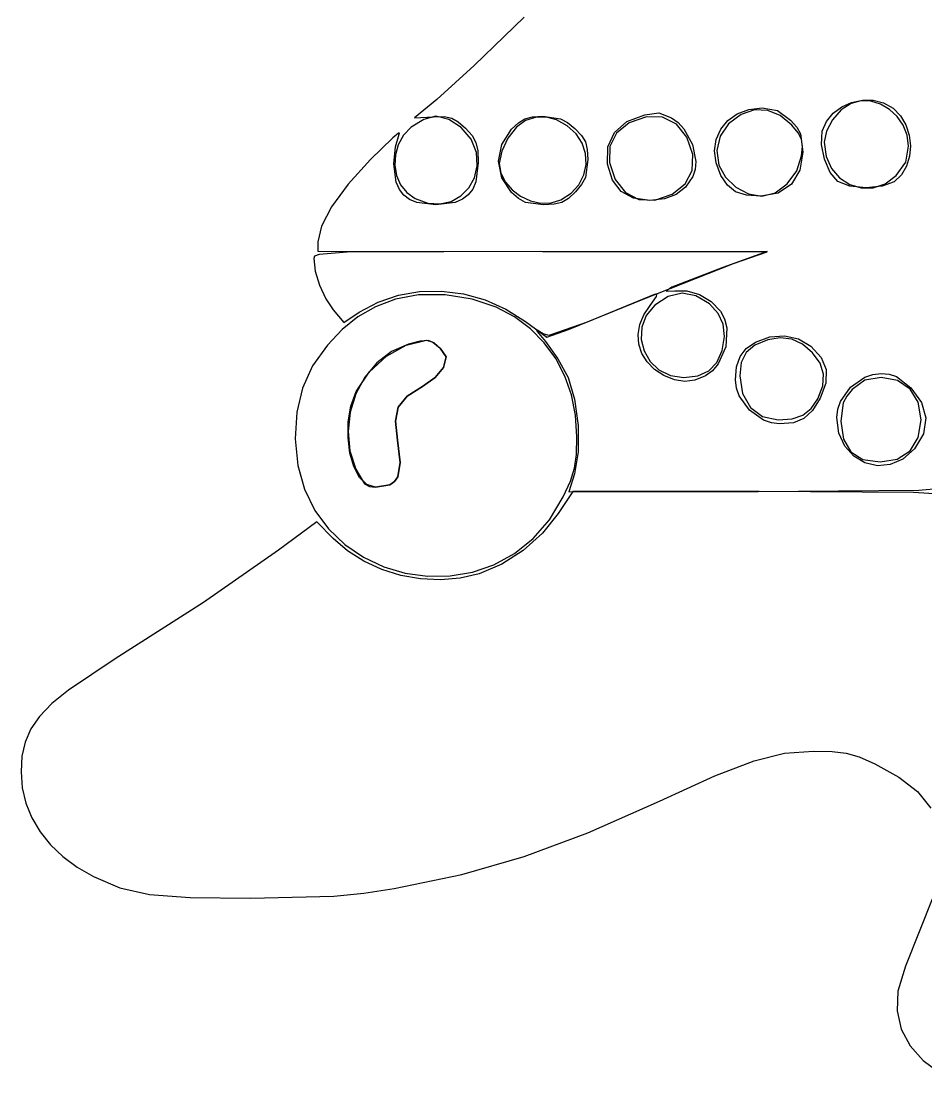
# Model space of a CAD drawing. Extents: x 36 to 317, y 11 to 342.
# Drawn here: x 36.2 to 111.9, y 20.5 to 108.5 of the extents above; entities that cross this region are included whole.
import ezdxf

# ---------------------------------------------------------------- set-up
doc = ezdxf.new("R2010")
doc.units = 0

msp = doc.modelspace()

# ---------------------------------------------------------------- linework, layer by layer
at = {"layer": 'Layer 1'}
for p, q in [((78.276543, 108.835161), (74.113691, 104.791862)), ((74.113691, 104.791862), (70.976464, 101.954403)), ((70.976464, 101.954403), (69.104271, 100.396888)), ((97.06614, 101.103384), (98.187642, 101.237205)), ((98.187642, 101.237205), (99.469417, 101.024039)), ((104.116611, 100.7933), (104.83722, 101.330123)), ((105.6175, 101.619969), (104.790026, 101.072232)), ((104.83722, 101.330123), (105.670902, 101.703137)), ((106.441883, 101.830016), (105.6175, 101.619969)), ((105.670902, 101.703137), (106.567273, 101.895869)), ((107.275964, 101.797179), (106.441883, 101.830016)), ((106.567273, 101.895869), (107.475951, 101.891851)), ((108.082877, 101.548947), (107.275964, 101.797179)), ((107.475951, 101.891851), (108.346554, 101.674611)), ((108.825751, 101.112807), (108.082877, 101.548947)), ((108.346554, 101.674611), (109.128699, 101.22768)), ((69.104271, 100.396888), (70.712233, 100.495666)), ((70.908378, 100.541174), (69.884175, 100.279457)), ((70.712233, 100.495666), (71.584995, 100.509804)), ((71.985073, 100.279385), (70.908378, 100.541174)), ((71.584995, 100.509804), (72.223005, 100.3897)), ((72.223005, 100.3897), (72.772115, 100.082866)), ((78.352655, 100.335019), (78.988014, 100.498108)), ((79.320882, 100.449259), (78.407027, 100.178165)), ((78.988014, 100.498108), (79.831898, 100.541174)), ((80.157379, 100.471809), (79.320882, 100.449259)), ((79.831898, 100.541174), (81.31846, 100.335063)), ((80.987064, 100.236853), (80.157379, 100.471809)), ((86.868424, 100.096938), (88.370889, 100.658296)), ((88.507017, 100.498989), (87.056791, 99.991193)), ((88.370889, 100.658296), (89.558957, 100.816385)), ((89.863581, 100.450466), (88.507017, 100.498989)), ((89.558957, 100.816385), (90.605738, 100.394771)), ((91.026337, 99.870593), (89.863581, 100.450466)), ((90.605738, 100.394771), (91.156639, 100.013708)), ((95.31212, 100.180996), (96.100883, 100.740317)), ((96.421636, 100.69181), (95.379491, 99.914133)), ((96.100883, 100.740317), (97.06614, 101.103384)), ((97.551589, 101.063677), (96.421636, 100.69181)), ((98.652472, 101.033343), (97.551589, 101.063677)), ((99.699974, 100.605936), (98.652472, 101.033343)), ((99.469417, 101.024039), (100.568894, 100.21556)), ((100.669788, 99.786582), (99.699974, 100.605936)), ((103.559457, 100.109137), (104.116611, 100.7933)), ((104.790026, 101.072232), (104.068187, 100.244267)), ((109.46772, 100.516246), (108.825751, 101.112807)), ((109.128699, 101.22768), (109.753101, 100.587761)), ((109.971916, 99.786753), (109.46772, 100.516246)), ((109.753101, 100.587761), (110.204441, 99.816992)), ((68.830868, 99.638062), (68.19528, 98.951432)), ((69.884175, 100.279457), (68.830868, 99.638062)), ((73.015565, 99.590922), (71.985073, 100.279385)), ((72.772115, 100.082866), (73.378177, 99.536815)), ((73.837367, 98.621141), (73.015565, 99.590922)), ((73.378177, 99.536815), (73.923147, 98.925506)), ((77.638792, 99.621443), (76.928138, 98.698306)), ((77.223457, 99.445446), (77.804808, 100.001076)), ((78.407027, 100.178165), (77.638792, 99.621443)), ((77.804808, 100.001076), (78.352655, 100.335019)), ((81.880479, 99.735429), (80.987064, 100.236853)), ((81.31846, 100.335063), (81.903239, 100.021466)), ((82.634236, 99.069514), (81.880479, 99.735429)), ((81.903239, 100.021466), (82.512658, 99.517765)), ((82.512658, 99.517765), (83.068288, 98.936414)), ((85.825904, 99.192151), (86.868424, 100.096938)), ((87.056791, 99.991193), (86.010986, 99.132372)), ((91.895141, 98.78434), (91.026337, 99.870593)), ((91.156639, 100.013708), (91.640568, 99.494482)), ((91.640568, 99.494482), (92.354458, 98.186469)), ((95.379491, 99.914133), (94.688482, 98.87174)), ((94.720099, 99.45841), (95.31212, 100.180996)), ((100.568894, 100.21556), (101.08616, 99.63077)), ((101.187452, 99.159326), (100.669788, 99.786582)), ((101.08616, 99.63077), (101.401053, 99.066518)), ((103.21614, 99.294104), (103.559457, 100.109137)), ((104.068187, 100.244267), (103.557618, 99.288972)), ((110.30147, 98.951815), (109.971916, 99.786753)), ((110.204441, 99.816992), (110.481932, 98.962062)), ((67.301091, 98.738037), (65.423738, 96.914263)), ((67.772893, 99.112655), (67.301091, 98.738037)), ((67.519681, 97.982652), (67.828273, 99.036223)), ((68.19528, 98.951432), (67.758704, 98.159283)), ((67.857566, 99.135173), (67.772893, 99.112655)), ((67.828273, 99.036223), (67.857566, 99.135173)), ((74.287991, 97.515397), (73.837367, 98.621141)), ((73.923147, 98.925506), (74.244644, 98.343102)), ((76.928138, 98.698306), (76.405536, 97.620453)), ((76.405668, 98.168378), (77.223457, 99.445446)), ((83.146048, 98.280027), (82.634236, 99.069514)), ((83.068288, 98.936414), (83.402231, 98.388567)), ((85.277296, 97.988913), (85.825904, 99.192151)), ((86.010986, 99.132372), (85.457869, 98.00298)), ((92.389422, 97.327504), (91.895141, 98.78434)), ((94.207281, 97.655406), (94.34507, 98.60555)), ((94.34507, 98.60555), (94.720099, 99.45841)), ((94.688482, 98.87174), (94.398118, 97.677344)), ((101.466229, 98.616902), (101.187452, 99.159326)), ((101.401053, 99.066518), (101.600064, 97.542561)), ((101.550603, 98.019644), (101.466229, 98.616902)), ((103.155258, 98.18745), (103.21614, 99.294104)), ((103.557618, 99.288972), (103.363954, 98.359242)), ((110.419514, 98.03892), (110.30147, 98.951815)), ((110.481932, 98.962062), (110.58479, 98.069655)), ((67.387301, 96.556546), (67.519681, 97.982652)), ((67.758704, 98.159283), (67.518607, 97.305453)), ((74.244644, 98.343102), (74.397402, 97.64124)), ((76.134475, 96.767949), (76.405668, 98.168378)), ((83.419834, 97.413256), (83.146048, 98.280027)), ((83.402231, 98.388567), (83.56532, 97.753208)), ((83.56532, 97.753208), (83.608386, 96.909324)), ((85.256565, 96.532205), (85.277296, 97.988913)), ((85.457869, 98.00298), (85.416257, 96.680509)), ((92.354458, 98.186469), (92.641311, 96.760584)), ((101.485058, 97.227883), (101.550603, 98.019644)), ((103.402186, 96.950159), (103.155258, 98.18745)), ((103.363954, 98.359242), (103.528127, 97.175821)), ((110.204364, 96.690073), (110.419514, 98.03892)), ((110.58479, 98.069655), (110.51223, 97.18646)), ((65.423738, 96.914263), (63.559334, 94.843291)), ((67.518607, 97.305453), (67.472453, 96.43378)), ((74.351223, 96.39381), (74.287991, 97.515397)), ((74.397402, 97.64124), (74.436158, 96.671552)), ((76.405536, 97.620453), (76.201459, 96.599585)), ((83.608386, 96.909324), (83.402275, 95.422762)), ((83.459514, 96.515492), (83.419834, 97.413256)), ((92.337569, 95.998496), (92.389422, 97.327504)), ((94.326982, 96.640968), (94.207281, 97.655406)), ((94.398118, 97.677344), (94.55791, 96.443658)), ((101.073852, 95.963284), (101.485058, 97.227883)), ((101.600064, 97.542561), (101.350088, 96.015749)), ((103.879765, 95.832855), (103.402186, 96.950159)), ((103.528127, 97.175821), (103.980621, 96.17559)), ((110.51223, 97.18646), (110.263465, 96.359162)), ((67.586135, 95.012388), (67.387301, 96.556546)), ((67.472453, 96.43378), (67.617708, 95.588102)), ((74.129743, 95.390781), (74.351223, 96.39381)), ((74.436158, 96.671552), (74.237913, 95.056441)), ((76.409714, 95.385908), (76.134475, 96.767949)), ((76.201459, 96.599585), (76.33576, 95.776913)), ((83.269005, 95.633024), (83.459514, 96.515492)), ((85.663979, 95.200336), (85.256565, 96.532205)), ((85.416257, 96.680509), (85.904971, 95.242448)), ((91.758467, 94.870902), (92.337569, 95.998496)), ((92.591442, 96.094019), (92.395028, 95.506679)), ((92.641311, 96.760584), (92.591442, 96.094019)), ((94.724421, 95.595226), (94.326982, 96.640968)), ((94.55791, 96.443658), (95.107328, 95.440748)), ((100.286142, 94.879793), (101.073852, 95.963284)), ((101.350088, 96.015749), (100.639802, 94.847778)), ((103.980621, 96.17559), (104.661401, 95.386299)), ((109.388344, 95.575118), (110.204364, 96.690073)), ((110.263465, 96.359162), (109.83771, 95.634447)), ((67.617708, 95.588102), (67.951839, 94.812258)), ((73.665598, 94.538151), (74.129743, 95.390781)), ((76.33576, 95.776913), (76.709724, 95.024261)), ((77.231218, 94.164006), (76.409714, 95.385908)), ((82.852228, 94.812142), (83.269005, 95.633024)), ((83.402275, 95.422762), (83.088678, 94.837983)), ((86.391011, 94.248673), (85.663979, 95.200336)), ((85.904971, 95.242448), (86.757564, 94.154983)), ((92.395028, 95.506679), (91.783746, 94.604824)), ((95.277896, 94.766336), (94.724421, 95.595226)), ((95.107328, 95.440748), (95.97299, 94.612431)), ((104.510835, 95.086168), (103.879765, 95.832855)), ((105.526919, 94.697153), (104.510835, 95.086168)), ((104.661401, 95.386299), (105.510432, 94.835695)), ((108.466669, 94.89349), (109.388344, 95.575118)), ((109.83771, 95.634447), (109.23418, 95.059004)), ((63.559334, 94.843291), (62.180077, 92.964208)), ((67.845989, 94.422009), (67.586135, 95.012388)), ((68.218093, 93.947621), (67.845989, 94.422009)), ((67.951839, 94.812258), (68.472312, 94.150085)), ((73.000837, 93.867761), (73.665598, 94.538151)), ((73.981767, 94.445435), (73.613524, 93.958028)), ((74.237913, 95.056441), (73.981767, 94.445435)), ((76.709724, 95.024261), (77.276371, 94.369512)), ((77.276371, 94.369512), (77.988721, 93.840553)), ((82.584977, 94.228564), (81.998798, 93.667725)), ((82.213102, 94.099136), (82.852228, 94.812142)), ((83.088678, 94.837983), (82.584977, 94.228564)), ((87.43541, 93.679069), (86.391011, 94.248673)), ((90.671002, 94.018309), (91.758467, 94.870902)), ((91.783746, 94.604824), (91.000452, 93.980121)), ((95.969815, 94.224022), (95.277896, 94.766336)), ((96.876973, 93.928102), (95.969815, 94.224022)), ((95.97299, 94.612431), (97.030343, 94.048763)), ((99.265335, 94.123326), (100.286142, 94.879793)), ((100.639802, 94.847778), (99.528673, 94.101156)), ((105.510432, 94.835695), (106.467677, 94.551527)), ((106.878461, 94.561675), (105.526919, 94.697153)), ((106.467677, 94.551527), (107.473101, 94.561543)), ((108.227026, 94.681653), (106.878461, 94.561675)), ((107.473101, 94.561543), (108.466669, 94.89349)), ((109.23418, 95.059004), (108.227026, 94.681653)), ((68.706415, 93.585367), (68.218093, 93.947621)), ((68.472312, 94.150085), (69.176591, 93.645422)), ((69.314924, 93.331389), (68.706415, 93.585367)), ((69.176591, 93.645422), (70.223336, 93.268442)), ((70.908378, 93.132836), (69.314924, 93.331389)), ((72.518506, 93.331698), (70.908378, 93.132836)), ((71.237658, 93.201065), (72.177507, 93.411452)), ((72.177507, 93.411452), (73.000837, 93.867761)), ((73.127624, 93.588641), (72.518506, 93.331698)), ((73.613524, 93.958028), (73.127624, 93.588641)), ((77.816576, 93.646145), (77.231218, 94.164006)), ((78.381363, 93.331318), (77.816576, 93.646145)), ((77.988721, 93.840553), (78.799793, 93.465267)), ((79.911978, 93.132836), (78.381363, 93.331318)), ((78.799793, 93.465267), (79.662608, 93.271538)), ((80.530186, 93.287253), (81.355546, 93.540295)), ((81.446254, 93.33436), (80.794822, 93.174166)), ((81.355546, 93.540295), (82.213102, 94.099136)), ((81.998798, 93.667725), (81.446254, 93.33436)), ((86.757564, 94.154983), (87.885158, 93.575881)), ((88.794928, 93.493375), (87.43541, 93.679069)), ((87.885158, 93.575881), (89.214166, 93.524028)), ((90.014421, 93.61537), (88.794928, 93.493375)), ((89.214166, 93.524028), (90.671002, 94.018309)), ((91.000452, 93.980121), (90.014421, 93.61537)), ((98.076165, 93.838392), (96.876973, 93.928102)), ((97.030343, 94.048763), (98.154834, 93.839803)), ((99.528673, 94.101156), (98.076165, 93.838392)), ((98.154834, 93.839803), (99.265335, 94.123326)), ((62.180077, 92.964208), (61.324364, 91.337273)), ((70.223336, 93.268442), (71.237658, 93.201065)), ((79.662608, 93.271538), (80.530186, 93.287253)), ((80.794822, 93.174166), (79.911978, 93.132836)), ((61.324364, 91.337273), (61.030594, 90.022745)), ((61.030594, 90.022745), (61.030594, 89.252278)), ((61.133489, 88.975739), (60.762499, 88.828051)), ((61.030594, 89.252278), (79.816023, 89.233934)), ((63.47098, 89.157513), (61.133489, 88.975739)), ((79.639634, 89.22582), (63.47098, 89.157513)), ((98.601451, 89.199009), (79.639634, 89.22582)), ((79.816023, 89.233934), (98.601451, 89.215942)), ((98.601451, 89.215942), (94.897282, 87.890908)), ((95.779227, 88.217933), (98.601451, 89.199009)), ((60.762499, 88.828051), (60.679933, 88.634917)), ((60.679933, 88.634917), (60.813768, 87.570624)), ((88.370889, 85.283173), (95.779227, 88.217933)), ((60.813768, 87.570624), (61.169059, 86.391998)), ((94.897282, 87.890908), (90.629286, 86.223855)), ((61.169059, 86.391998), (61.685218, 85.259741)), ((66.069155, 84.987913), (67.764652, 85.566883)), ((69.437465, 85.600816), (67.523826, 85.246131)), ((67.764652, 85.566883), (69.543112, 85.872391)), ((71.667777, 85.591501), (69.437465, 85.600816)), ((69.543112, 85.872391), (71.368048, 85.906443)), ((71.368048, 85.906443), (73.202972, 85.671051)), ((73.931228, 85.240872), (71.667777, 85.591501)), ((73.202972, 85.671051), (75.011396, 85.168222)), ((89.252834, 85.639831), (83.54149, 83.321903)), ((88.811861, 84.709556), (89.341646, 85.459385)), ((90.326718, 85.461392), (89.210148, 84.731075)), ((89.381774, 85.636061), (89.252834, 85.639831)), ((89.341646, 85.459385), (89.381774, 85.636061)), ((90.629286, 86.223855), (90.153234, 85.891748)), ((90.153234, 85.891748), (90.879846, 85.941104)), ((91.489226, 85.724851), (90.326718, 85.461392)), ((90.879846, 85.941104), (91.899865, 85.940817)), ((92.652197, 85.520262), (91.489226, 85.724851)), ((91.899865, 85.940817), (92.959869, 85.619458)), ((93.770156, 84.846434), (92.652197, 85.520262)), ((92.959869, 85.619458), (93.934744, 85.032855)), ((61.685218, 85.259741), (62.301653, 84.334553)), ((65.855781, 84.583371), (64.380486, 83.740563)), ((64.49311, 84.133469), (66.069155, 84.987913)), ((67.523826, 85.246131), (65.855781, 84.583371)), ((75.944284, 84.571619), (73.931228, 85.240872)), ((75.011396, 85.168222), (76.756832, 84.399967)), ((77.461774, 83.745519), (75.944284, 84.571619)), ((81.981021, 82.697663), (88.370889, 85.283173)), ((88.281359, 83.929121), (88.811861, 84.709556)), ((89.210148, 84.731075), (88.491716, 83.854572)), ((94.509827, 84.04415), (93.770156, 84.846434)), ((93.934744, 85.032855), (94.699374, 84.236833)), ((62.301653, 84.334553), (63.193123, 83.27516)), ((64.380486, 83.740563), (63.054018, 82.688072)), ((63.193123, 83.27516), (64.49311, 84.133469)), ((76.756832, 84.399967), (78.402794, 83.368294)), ((78.80156, 82.743772), (77.461774, 83.745519)), ((87.953189, 83.112893), (88.281359, 83.929121)), ((88.491716, 83.854572), (88.119298, 82.878693)), ((94.931105, 83.138812), (94.509827, 84.04415)), ((94.699374, 84.236833), (95.042434, 83.57439)), ((78.402794, 83.368294), (80.17762, 82.065485)), ((83.54149, 83.321903), (80.348717, 82.196718)), ((87.822514, 82.285504), (87.953189, 83.112893)), ((88.119298, 82.878693), (88.066074, 81.870088)), ((95.040107, 82.107796), (94.931105, 83.138812)), ((95.042434, 83.57439), (95.224329, 82.830633)), ((95.224329, 82.830633), (95.140611, 81.253346)), ((63.054018, 82.688072), (61.832458, 81.396265)), ((79.956327, 81.578157), (78.80156, 82.743772)), ((79.376814, 82.637691), (79.278742, 82.698914)), ((79.278742, 82.698914), (79.375403, 82.539839)), ((79.375403, 82.539839), (80.062967, 81.685543)), ((79.865279, 82.326188), (79.376814, 82.637691)), ((80.348717, 82.196718), (79.865279, 82.326188)), ((80.17762, 82.065485), (81.981021, 82.697663)), ((87.884496, 81.471583), (87.822514, 82.285504)), ((88.066074, 81.870088), (88.305228, 80.895408)), ((94.842954, 80.928481), (95.040107, 82.107796)), ((97.640131, 81.646737), (98.830002, 82.085654)), ((99.701115, 82.001114), (98.651898, 81.825243)), ((98.830002, 82.085654), (100.058204, 82.170392)), ((100.660704, 81.883892), (99.701115, 82.001114)), ((100.058204, 82.170392), (101.230513, 81.907931)), ((101.55137, 81.467559), (100.660704, 81.883892)), ((101.230513, 81.907931), (102.252703, 81.305248)), ((61.832458, 81.396265), (60.59547, 79.642908)), ((66.757283, 80.44932), (68.415401, 81.390841)), ((68.615321, 81.469643), (67.19653, 80.845812)), ((68.415401, 81.390841), (70.114627, 81.81219)), ((69.595338, 81.72356), (68.615321, 81.469643)), ((70.249918, 81.767696), (69.595338, 81.72356)), ((70.114627, 81.81219), (70.6318, 81.628878)), ((70.747335, 81.581313), (70.249918, 81.767696)), ((70.6318, 81.628878), (71.255864, 81.143676)), ((71.255864, 81.143676), (70.747335, 81.581313)), ((71.255864, 81.143676), (71.755751, 80.404738)), ((71.755751, 80.404738), (71.255864, 81.143676)), ((80.918762, 80.260452), (79.956327, 81.578157)), ((80.062967, 81.685543), (81.103927, 80.230025)), ((88.1343, 80.695762), (87.884496, 81.471583)), ((95.140611, 81.253346), (94.520184, 79.813311)), ((96.340409, 80.426919), (96.862278, 81.102015)), ((97.57522, 81.383609), (96.848585, 80.764439)), ((96.862278, 81.102015), (97.640131, 81.646737)), ((98.651898, 81.825243), (97.57522, 81.383609)), ((102.393814, 80.746095), (101.55137, 81.467559)), ((102.252703, 81.305248), (103.113493, 80.36117)), ((65.308518, 79.111057), (66.757283, 80.44932)), ((67.19653, 80.845812), (65.972435, 79.900855)), ((71.755751, 80.404738), (71.539145, 79.527952)), ((71.539145, 79.527952), (71.755751, 80.404738)), ((81.681553, 78.802435), (80.918762, 80.260452)), ((81.103927, 80.230025), (81.952799, 78.68693)), ((88.567089, 79.982672), (88.1343, 80.695762)), ((88.305228, 80.895408), (88.809941, 80.021303)), ((94.408877, 79.946033), (94.842954, 80.928481)), ((96.047272, 79.570187), (96.340409, 80.426919)), ((96.848585, 80.764439), (96.437731, 79.923813)), ((103.032525, 79.870241), (102.393814, 80.746095)), ((103.113493, 80.36117), (103.526937, 79.338246)), ((60.59547, 79.642908), (59.748907, 77.795327)), ((65.972435, 79.900855), (64.969458, 78.697426)), ((71.539145, 79.527952), (70.852066, 78.680977)), ((70.852066, 78.680977), (71.539145, 79.527952)), ((89.178024, 79.356945), (88.567089, 79.982672)), ((88.809941, 80.021303), (89.553395, 79.314423)), ((89.962271, 78.84321), (89.178024, 79.356945)), ((89.553395, 79.314423), (90.508773, 78.841418)), ((92.80624, 78.812193), (93.728043, 79.239248)), ((94.031195, 79.24112), (93.435017, 78.818869)), ((93.728043, 79.239248), (94.408877, 79.946033)), ((94.520184, 79.813311), (94.031195, 79.24112)), ((95.955616, 78.480555), (96.047272, 79.570187)), ((96.437731, 79.923813), (96.308394, 78.81781)), ((103.315932, 78.957907), (103.032525, 79.870241)), ((103.526937, 79.338246), (103.497999, 78.208827)), ((64.969458, 78.697426), (64.214019, 77.298175)), ((64.237346, 77.499479), (65.308518, 79.111057)), ((70.852066, 78.680977), (69.785838, 77.930574)), ((69.785838, 77.930574), (70.852066, 78.680977)), ((82.237386, 77.215884), (81.681553, 78.802435)), ((81.952799, 78.68693), (82.501402, 76.86412)), ((90.868772, 78.470611), (89.962271, 78.84321)), ((90.508773, 78.841418), (91.649255, 78.668938)), ((91.711476, 78.342618), (90.868772, 78.470611)), ((91.649255, 78.668938), (92.80624, 78.812193)), ((92.547764, 78.458837), (91.711476, 78.342618)), ((93.435017, 78.818869), (92.547764, 78.458837)), ((96.039269, 77.796942), (95.955616, 78.480555)), ((96.308394, 78.81781), (96.544546, 77.326403)), ((103.247642, 77.977642), (103.315932, 78.957907)), ((105.585265, 77.864384), (106.772434, 78.70292)), ((106.77642, 78.463357), (105.72298, 77.679396)), ((106.772434, 78.70292), (107.439695, 78.938334)), ((108.126457, 78.668938), (106.77642, 78.463357)), ((107.439695, 78.938334), (108.126457, 79.021716)), ((108.126457, 79.021716), (108.814683, 78.965321)), ((109.514506, 78.421034), (108.126457, 78.668938)), ((108.814683, 78.965321), (109.409775, 78.771376)), ((109.409775, 78.771376), (110.631181, 77.822271)), ((110.570503, 77.71388), (109.514506, 78.421034)), ((59.748907, 77.795327), (59.268992, 75.7843)), ((63.798931, 76.282391), (64.237346, 77.499479)), ((69.785838, 77.930574), (68.491975, 77.11403)), ((68.491975, 77.11403), (69.785838, 77.930574)), ((96.275393, 77.132276), (96.039269, 77.796942)), ((102.831259, 76.897992), (103.247642, 77.977642)), ((103.497999, 78.208827), (103.031637, 76.945265)), ((104.742649, 76.682881), (105.585265, 77.864384)), ((105.72298, 77.679396), (105.255781, 77.118198)), ((111.242325, 76.602309), (110.570503, 77.71388)), ((110.631181, 77.822271), (111.52372, 76.597867)), ((64.214019, 77.298175), (63.732539, 75.765756)), ((68.491975, 77.11403), (67.760055, 76.192745)), ((67.760055, 76.192745), (68.491975, 77.11403)), ((82.578947, 75.512577), (82.237386, 77.215884)), ((82.501402, 76.86412), (82.789059, 74.668215)), ((97.116035, 75.948799), (96.275393, 77.132276)), ((96.544546, 77.326403), (97.207272, 76.164435)), ((102.28103, 76.073418), (102.831259, 76.897992)), ((103.031637, 76.945265), (102.391984, 75.902359)), ((104.50608, 76.018759), (104.742649, 76.682881)), ((105.255781, 77.118198), (104.96539, 76.552931)), ((111.477848, 75.141158), (111.242325, 76.602309)), ((111.52372, 76.597867), (111.873136, 75.294087)), ((59.268992, 75.7843), (59.131943, 73.540604)), ((63.732539, 75.765756), (63.551441, 74.162822)), ((63.576813, 74.965535), (63.798931, 76.282391)), ((67.760055, 76.192745), (67.518738, 75.012896)), ((67.518738, 75.012896), (67.760055, 76.192745)), ((98.299512, 75.108157), (97.116035, 75.948799)), ((97.207272, 76.164435), (98.22798, 75.409991)), ((101.595434, 75.530625), (102.28103, 76.073418)), ((102.391984, 75.902359), (101.683937, 75.239363)), ((104.422288, 75.335186), (104.50608, 76.018759)), ((104.96539, 76.552931), (104.775066, 75.017686)), ((63.554522, 73.629852), (63.576813, 74.965535)), ((67.518738, 75.012896), (67.696687, 73.42066)), ((67.696687, 73.42066), (67.518738, 75.012896)), ((82.698924, 73.704293), (82.578947, 75.512577)), ((98.22798, 75.409991), (99.538077, 75.141158)), ((98.964178, 74.872033), (98.299512, 75.108157)), ((99.647791, 74.78838), (98.964178, 74.872033)), ((99.538077, 75.141158), (100.704454, 75.232307)), ((100.803778, 74.890096), (99.647791, 74.78838)), ((100.704454, 75.232307), (101.595434, 75.530625)), ((101.683937, 75.239363), (100.803778, 74.890096)), ((104.603852, 74.014545), (104.422288, 75.335186)), ((104.775066, 75.017686), (104.979291, 73.527904)), ((111.241735, 73.664082), (111.477848, 75.141158)), ((111.873136, 75.294087), (111.675657, 73.97655)), ((63.551441, 74.162822), (63.697144, 72.552024)), ((82.789059, 74.668215), (82.791495, 72.466952)), ((105.102874, 72.922206), (104.603852, 74.014545)), ((111.675657, 73.97655), (110.927514, 72.71087)), ((59.131943, 73.540604), (59.346184, 71.326652)), ((63.715587, 72.356284), (63.554522, 73.629852)), ((67.696687, 73.42066), (67.92607, 71.578304)), ((67.92607, 71.578304), (67.696687, 73.42066)), ((82.664181, 72.230028), (82.698924, 73.704293)), ((104.979291, 73.527904), (105.5921, 72.464102)), ((110.56208, 72.554281), (111.241735, 73.664082)), ((63.697144, 72.552024), (64.196071, 70.996016)), ((64.043539, 71.225774), (63.715587, 72.356284)), ((82.791495, 72.466952), (82.484435, 70.628069)), ((82.505117, 71.091222), (82.664181, 72.230028)), ((105.850853, 72.085819), (105.102874, 72.922206)), ((105.5921, 72.464102), (106.61369, 71.826015)), ((109.481913, 71.855974), (110.56208, 72.554281)), ((110.927514, 72.71087), (109.962288, 71.852765)), ((59.346184, 71.326652), (59.909994, 69.326201)), ((67.92607, 71.578304), (67.724909, 70.370585)), ((67.724909, 70.370585), (67.92607, 71.578304)), ((106.779286, 71.533033), (105.850853, 72.085819)), ((106.61369, 71.826015), (108.04426, 71.613378)), ((107.819671, 71.291496), (106.779286, 71.533033)), ((108.903506, 71.388857), (107.819671, 71.291496)), ((108.04426, 71.613378), (109.481913, 71.855974)), ((109.962288, 71.852765), (108.903506, 71.388857)), ((64.521906, 70.319262), (64.043539, 71.225774)), ((64.196071, 70.996016), (64.934391, 69.779506)), ((82.484435, 70.628069), (82.020885, 69.11324)), ((82.157735, 70.006855), (82.505117, 71.091222)), ((65.134218, 69.71769), (64.521906, 70.319262)), ((64.934391, 69.779506), (65.336442, 69.558187)), ((65.864005, 69.502002), (65.134218, 69.71769)), ((65.336442, 69.558187), (65.864005, 69.502002)), ((67.051467, 69.708239), (65.864005, 69.502002)), ((65.864005, 69.502002), (67.051467, 69.708239)), ((67.449832, 69.976819), (67.051467, 69.708239)), ((67.051467, 69.708239), (67.449832, 69.976819)), ((67.724909, 70.370585), (67.449832, 69.976819)), ((67.449832, 69.976819), (67.724909, 70.370585)), ((81.55804, 68.695904), (82.157735, 70.006855)), ((59.909994, 69.326201), (60.78239, 67.548106)), ((80.40339, 66.777641), (81.55804, 68.695904)), ((82.340149, 69.143932), (81.122359, 67.297139)), ((82.020885, 69.11324), (97.842978, 69.135465)), ((97.926939, 69.143932), (82.340149, 69.143932)), ((97.842978, 69.135465), (111.288318, 69.244562)), ((110.833808, 69.047094), (97.926939, 69.143932)), ((113.419511, 68.886757), (110.833808, 69.047094)), ((111.288318, 69.244562), (113.16405, 69.430244)), ((60.78239, 67.548106), (61.922389, 66.00122)), ((81.122359, 67.297139), (79.808653, 65.653789)), ((60.948397, 66.612044), (57.726122, 64.232557)), ((62.310825, 65.216807), (60.948397, 66.612044)), ((79.02456, 65.196838), (80.40339, 66.777641)), ((61.922389, 66.00122), (63.289011, 64.694399)), ((63.510248, 64.172317), (62.310825, 65.216807)), ((77.462532, 63.944642), (79.02456, 65.196838)), ((79.808653, 65.653789), (78.203077, 64.213242)), ((63.289011, 64.694399), (64.841272, 63.636496)), ((57.726122, 64.232557), (51.475117, 59.850084)), ((64.879396, 63.301906), (63.510248, 64.172317)), ((64.841272, 63.636496), (66.538192, 62.836365)), ((75.758287, 63.012198), (77.462532, 63.944642)), ((78.203077, 64.213242), (76.40773, 63.053551)), ((66.380167, 62.614819), (64.879396, 63.301906)), ((67.974456, 62.120298), (66.380167, 62.614819)), ((66.538192, 62.836365), (68.338787, 62.302861)), ((73.952808, 62.390653), (75.758287, 63.012198)), ((76.40773, 63.053551), (74.524705, 62.252767)), ((69.624158, 61.827589), (67.974456, 62.120298)), ((68.338787, 62.302861), (70.202076, 62.044838)), ((71.29117, 61.745935), (69.624158, 61.827589)), ((70.202076, 62.044838), (72.087078, 62.071151)), ((72.937387, 61.884579), (71.29117, 61.745935)), ((72.087078, 62.071151), (73.952808, 62.390653)), ((74.524705, 62.252767), (72.937387, 61.884579)), ((51.475117, 59.850084), (44.0909, 55.124182)), ((44.0909, 55.124182), (40.163841, 52.508255)), ((40.163841, 52.508255), (38.790234, 51.384612)), ((38.790234, 51.384612), (37.756154, 50.319433)), ((37.756154, 50.319433), (37.021284, 49.264408)), ((37.021284, 49.264408), (36.545309, 48.171225)), ((36.545309, 48.171225), (36.287914, 46.991572)), ((36.287914, 46.991572), (36.208781, 45.677139)), ((97.509868, 46.608958), (100.044126, 47.227207)), ((100.044126, 47.227207), (102.482009, 47.40681)), ((102.482009, 47.40681), (104.036316, 47.386409)), ((104.036316, 47.386409), (105.212599, 47.2444)), ((105.212599, 47.2444), (106.303025, 46.920687)), ((106.303025, 46.920687), (107.599759, 46.355179)), ((94.242581, 45.345589), (97.509868, 46.608958)), ((107.599759, 46.355179), (109.618596, 45.245926)), ((36.208781, 45.677139), (36.309482, 44.342219)), ((89.605612, 43.230624), (94.242581, 45.345589)), ((109.618596, 45.245926), (111.178235, 44.020869)), ((36.309482, 44.342219), (36.612817, 43.053419)), ((111.178235, 44.020869), (112.287396, 42.647942)), ((83.619151, 40.565601), (89.605612, 43.230624)), ((36.612817, 43.053419), (37.111108, 41.821868)), ((37.111108, 41.821868), (37.796679, 40.658696)), ((37.796679, 40.658696), (38.661853, 39.575031)), ((78.294447, 38.580789), (83.619151, 40.565601)), ((38.661853, 39.575031), (39.698952, 38.582002)), ((39.698952, 38.582002), (40.900299, 37.690739)), ((73.079479, 37.094387), (78.294447, 38.580789)), ((40.900299, 37.690739), (42.258218, 36.91237)), ((67.422226, 35.924592), (73.079479, 37.094387)), ((42.258218, 36.91237), (44.474111, 35.97575)), ((44.474111, 35.97575), (46.941655, 35.427307)), ((46.941655, 35.427307), (50.349463, 35.173015)), ((55.386146, 35.118847), (62.36846, 35.284917)), ((62.36846, 35.284917), (64.875681, 35.528124)), ((64.875681, 35.528124), (67.422226, 35.924592)), ((50.349463, 35.173015), (55.386146, 35.118847)), ((112.393634, 35.036261), (111.381187, 32.443026)), ((111.381187, 32.443026), (110.160399, 29.403049)), ((110.160399, 29.403049), (109.520636, 27.312928)), ((109.520636, 27.312928), (109.464322, 25.667453)), ((109.464322, 25.667453), (109.817708, 24.135175)), ((109.817708, 24.135175), (110.551879, 22.742308)), ((110.551879, 22.742308), (111.637921, 21.515066)), ((111.637921, 21.515066), (113.04692, 20.479663))]:
    msp.add_line(p, q, dxfattribs=at)

doc.saveas('drawing.dxf')
